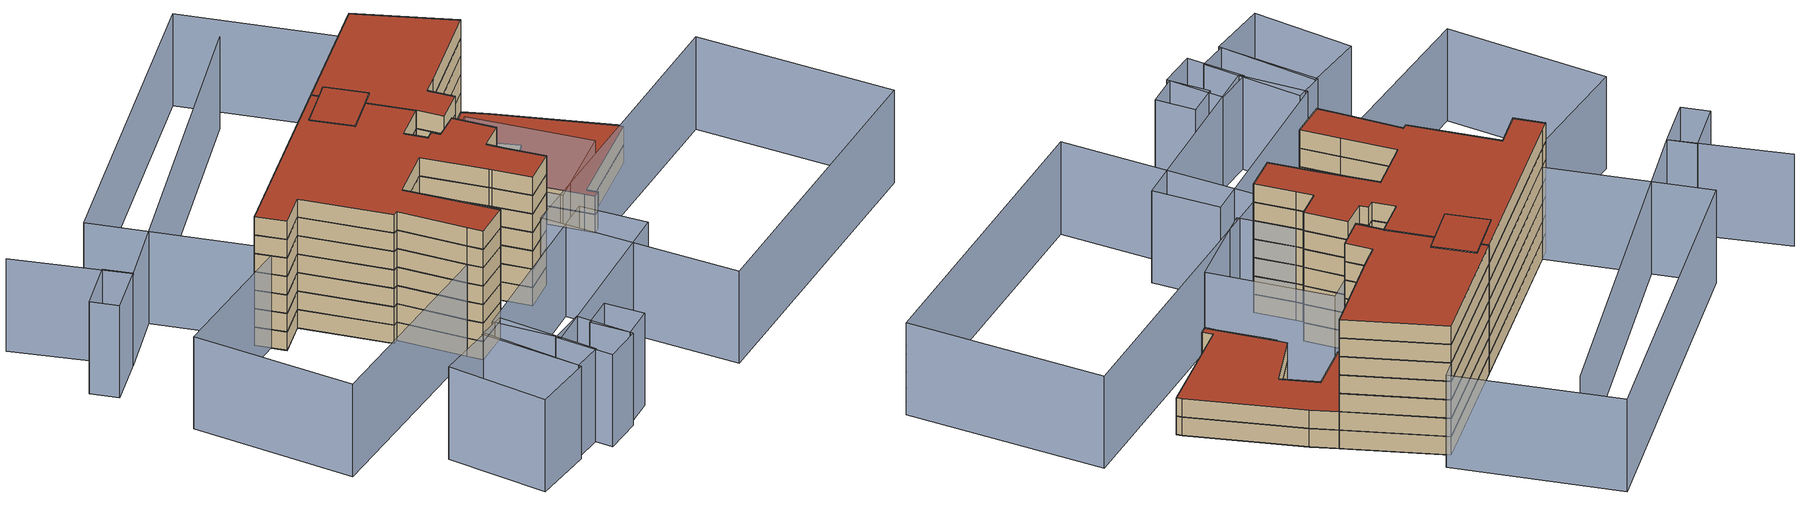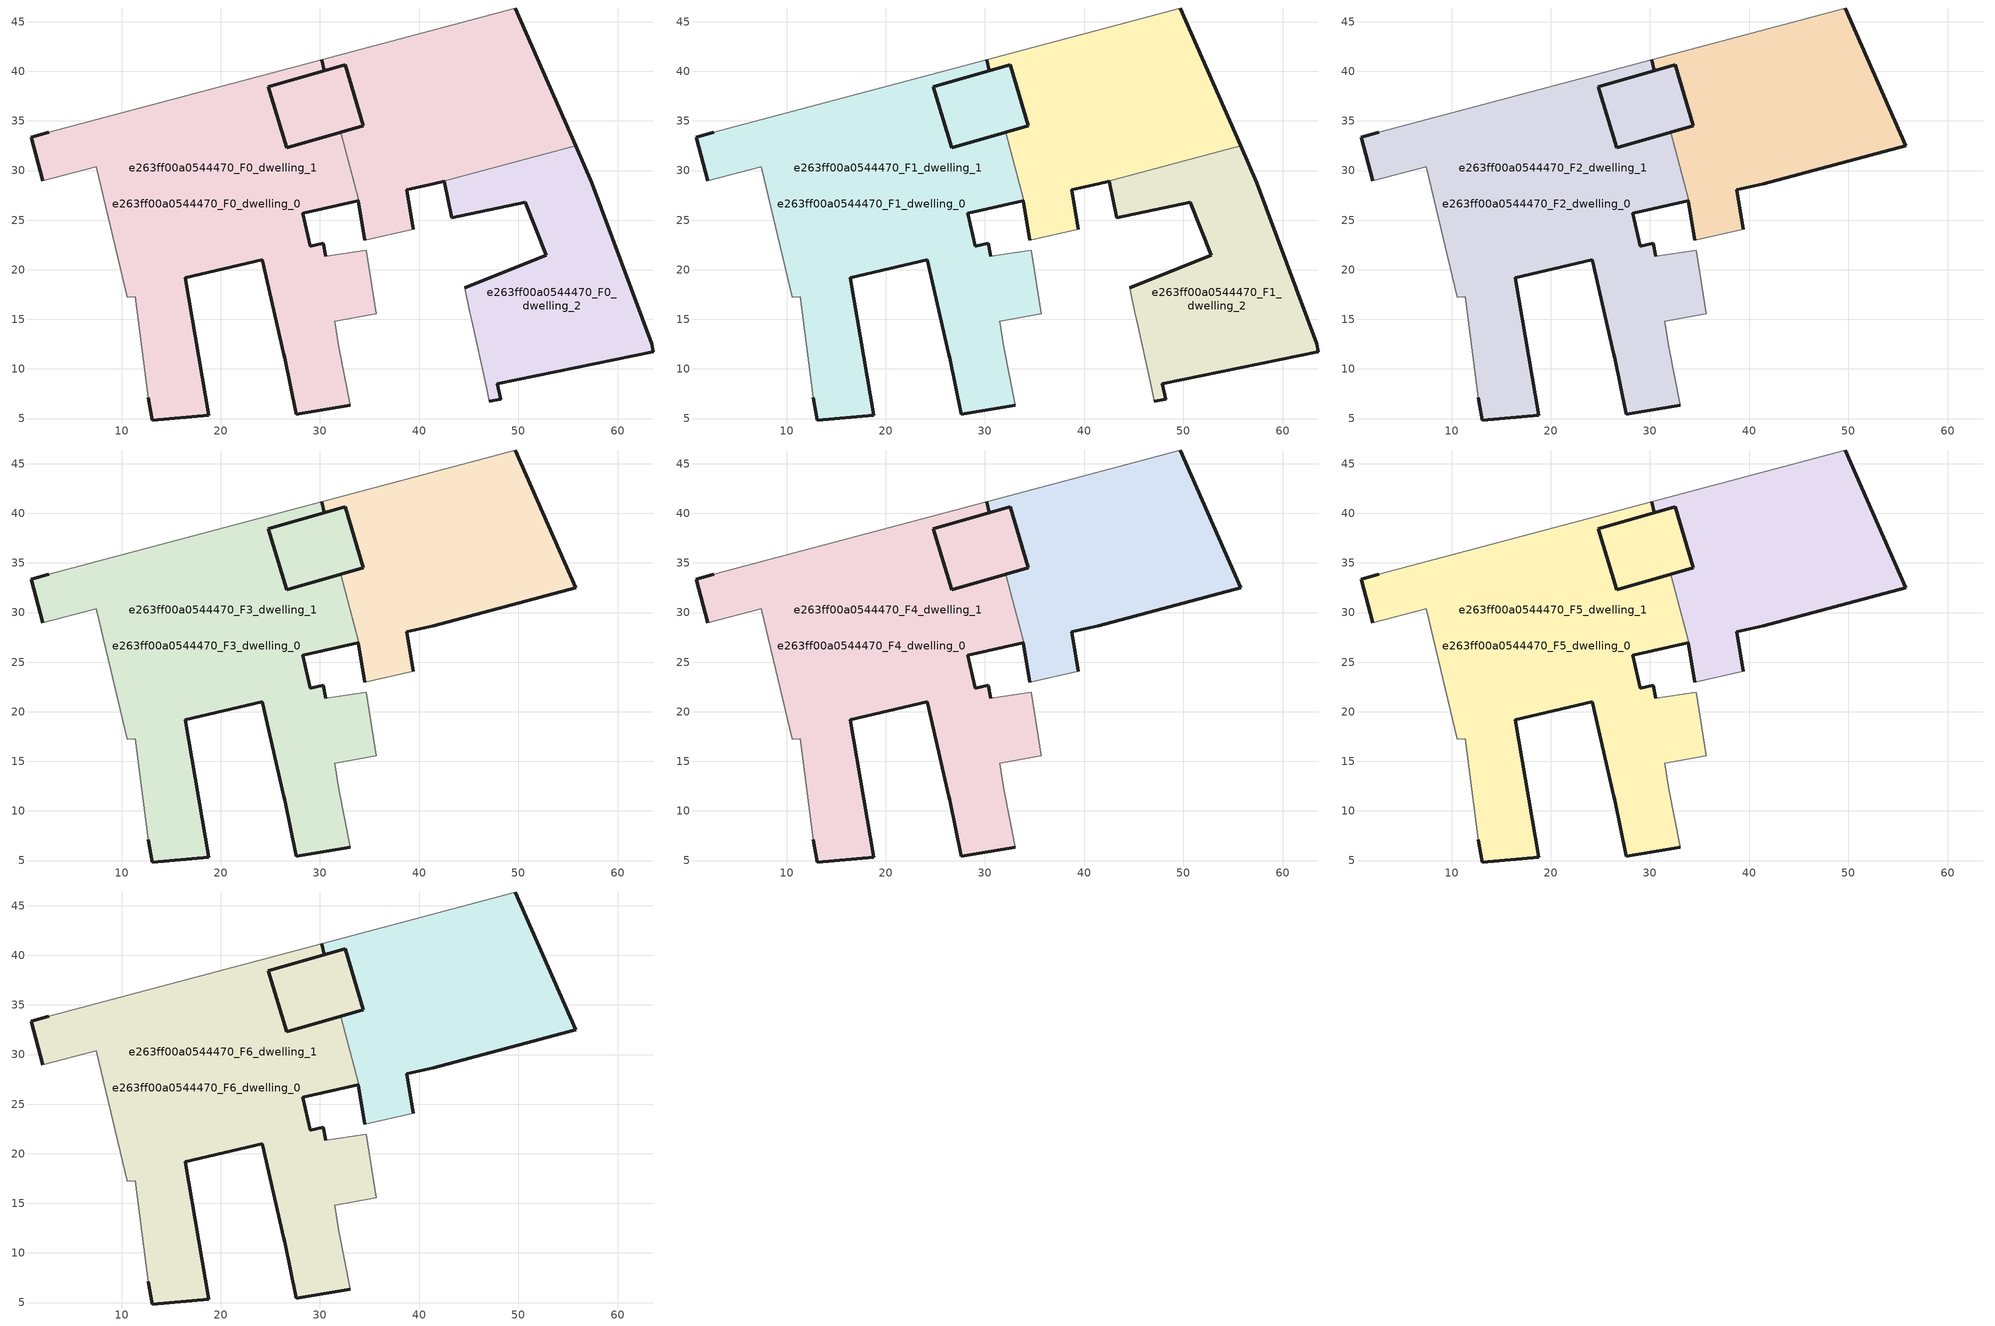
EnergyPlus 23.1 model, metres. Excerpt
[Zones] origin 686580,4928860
e263ff00a0544470_F0_dwelling_0
 floor ground (EU_floor_Construction): 33.07,6.35 31.89,12.22 31.47,14.79 35.67,15.55 34.67,21.99 30.56,21.36 30.32,22.69 29.01,22.39 28.26,25.71 33.87,26.97 33.93,26.99 32.09,33.87 26.62,32.29 24.77,38.44 30.44,40.08 30.15,41.18 2.65,33.85 0.87,33.38 2.06,28.95 7.42,30.4 10.55,17.21 11.36,17.26 12.69,7.09 13.07,4.85 18.78,5.33 17.78,11.23 16.39,19.21 24.16,21 26.35,11.48 26.43,11.11 27.61,5.41 z0; 55.76,32.49 49.68,46.39 30.15,41.18 30.44,40.08 32.54,40.69 34.35,34.52 32.1,33.87 32.09,33.87 33.93,26.99 33.87,26.97 34.51,22.99 39.42,24.07 38.75,28.09 41.48,28.68 z0; 34.35,34.52 32.54,40.69 30.44,40.08 24.77,38.44 26.62,32.29 32.09,33.87 32.1,33.87 z0
 wall outside (EU_wall_Construction): 2.06,28.95 0.87,33.38 2.65,33.85 / 33.93,26.99 33.87,26.97 28.26,25.71 29.01,22.39 30.32,22.69 30.56,21.36 / 33.07,6.35 27.61,5.41 26.43,11.11 26.35,11.48 24.16,21 16.39,19.21 17.78,11.23 18.78,5.33 13.07,4.85 12.69,7.09 / 30.15,41.18 30.44,40.08 24.77,38.44 26.62,32.29 32.09,33.87 z0:3
 wall adiabatic (EU_wall_Construction): 2.65,33.85 30.15,41.18 / 30.56,21.36 34.67,21.99 35.67,15.55 31.47,14.79 31.89,12.22 33.07,6.35 / 12.69,7.09 11.36,17.26 10.55,17.21 7.42,30.4 2.06,28.95 z0:3
 wall to e263ff00a0544470_F0_dwelling_1 (EU_wall_Construction): 32.09,33.87 33.93,26.99 z0:3
e263ff00a0544470_F0_dwelling_1
 floor ground (EU_floor_Construction): 33.07,6.35 31.89,12.22 31.47,14.79 35.67,15.55 34.67,21.99 30.56,21.36 30.32,22.69 29.01,22.39 28.26,25.71 33.87,26.97 33.93,26.99 32.09,33.87 26.62,32.29 24.77,38.44 30.44,40.08 30.15,41.18 2.65,33.85 0.87,33.38 2.06,28.95 7.42,30.4 10.55,17.21 11.36,17.26 12.69,7.09 13.07,4.85 18.78,5.33 17.78,11.23 16.39,19.21 24.16,21 26.35,11.48 26.43,11.11 27.61,5.41 z0; 55.76,32.49 49.68,46.39 30.15,41.18 30.44,40.08 32.54,40.69 34.35,34.52 32.1,33.87 32.09,33.87 33.93,26.99 33.87,26.97 34.51,22.99 39.42,24.07 38.75,28.09 41.48,28.68 z0; 34.35,34.52 32.54,40.69 30.44,40.08 24.77,38.44 26.62,32.29 32.09,33.87 32.1,33.87 z0
 wall outside (EU_wall_Construction): 32.09,33.87 32.1,33.87 34.35,34.52 32.54,40.69 30.44,40.08 / 49.68,46.39 55.76,32.49 / 41.48,28.68 38.75,28.09 39.42,24.07 / 34.51,22.99 33.87,26.97 33.93,26.99 / 30.45,40.08 30.15,41.18 z0:3
 wall adiabatic (EU_wall_Construction): 30.15,41.18 49.68,46.39 / 39.42,24.07 34.51,22.99 z0:3
 wall to e263ff00a0544470_F0_dwelling_2 (EU_wall_Construction): 55.76,32.49 41.48,28.68 z0:3
e263ff00a0544470_F0_dwelling_2
 floor ground (EU_floor_Construction): 63.61,11.71 63.45,12.54 57.38,28.79 55.76,32.49 41.48,28.68 42.51,28.91 43.28,25.23 50.68,26.79 52.8,21.45 44.57,18.19 45.12,15.72 45.3,14.9 46.74,8.26 47.05,6.74 48.23,6.95 47.87,8.5 z0
 wall outside (EU_wall_Construction): 44.57,18.19 52.8,21.45 50.68,26.79 43.28,25.23 42.51,28.91 41.48,28.68 / 55.76,32.49 57.38,28.79 63.45,12.54 63.61,11.71 47.87,8.5 48.23,6.95 47.05,6.74 z0:3
 wall adiabatic (EU_wall_Construction): 47.05,6.74 46.74,8.26 45.3,14.9 45.12,15.72 44.57,18.19 z0:3
e263ff00a0544470_F1_dwelling_0
 floor outside (EU_floor_Construction): 33.07,6.35 31.89,12.22 31.47,14.79 35.67,15.55 34.67,21.99 30.56,21.36 30.32,22.69 29.01,22.39 28.26,25.71 33.87,26.97 33.93,26.99 32.09,33.87 26.62,32.29 24.77,38.44 30.44,40.08 30.15,41.18 2.65,33.85 0.87,33.38 2.06,28.95 7.42,30.4 10.55,17.21 11.36,17.26 12.69,7.09 13.07,4.85 18.78,5.33 17.78,11.23 16.39,19.21 24.16,21 26.35,11.48 26.43,11.11 27.61,5.41 z3; 55.76,32.49 49.68,46.39 30.15,41.18 30.44,40.08 32.54,40.69 34.35,34.52 32.1,33.87 32.09,33.87 33.93,26.99 33.87,26.97 34.51,22.99 39.42,24.07 38.75,28.09 41.48,28.68 z3; 34.35,34.52 32.54,40.69 30.44,40.08 24.77,38.44 26.62,32.29 32.09,33.87 32.1,33.87 z3
 wall outside (EU_wall_Construction): 2.06,28.95 0.87,33.38 2.65,33.85 / 33.93,26.99 33.87,26.97 28.26,25.71 29.01,22.39 30.32,22.69 30.56,21.36 / 33.07,6.35 27.61,5.41 26.43,11.11 26.35,11.48 24.16,21 16.39,19.21 17.78,11.23 18.78,5.33 13.07,4.85 12.69,7.09 / 30.15,41.18 30.44,40.08 24.77,38.44 26.62,32.29 32.09,33.87 z3:6
 wall adiabatic (EU_wall_Construction): 2.65,33.85 30.15,41.18 / 30.56,21.36 34.67,21.99 35.67,15.55 31.47,14.79 31.89,12.22 33.07,6.35 / 12.69,7.09 11.36,17.26 10.55,17.21 7.42,30.4 2.06,28.95 z3:6
 wall to e263ff00a0544470_F1_dwelling_1 (EU_wall_Construction): 32.09,33.87 33.93,26.99 z3:6
e263ff00a0544470_F1_dwelling_1
 floor to e263ff00a0544470_F0_dwelling_1 (EU_floor_Construction): 33.07,6.35 31.89,12.22 31.47,14.79 35.67,15.55 34.67,21.99 30.56,21.36 30.32,22.69 29.01,22.39 28.26,25.71 33.87,26.97 33.93,26.99 32.09,33.87 26.62,32.29 24.77,38.44 30.44,40.08 30.15,41.18 2.65,33.85 0.87,33.38 2.06,28.95 7.42,30.4 10.55,17.21 11.36,17.26 12.69,7.09 13.07,4.85 18.78,5.33 17.78,11.23 16.39,19.21 24.16,21 26.35,11.48 26.43,11.11 27.61,5.41 z3; 55.76,32.49 49.68,46.39 30.15,41.18 30.44,40.08 32.54,40.69 34.35,34.52 32.1,33.87 32.09,33.87 33.93,26.99 33.87,26.97 34.51,22.99 39.42,24.07 38.75,28.09 41.48,28.68 z3; 34.35,34.52 32.54,40.69 30.44,40.08 24.77,38.44 26.62,32.29 32.09,33.87 32.1,33.87 z3
 wall outside (EU_wall_Construction): 32.09,33.87 32.1,33.87 34.35,34.52 32.54,40.69 30.44,40.08 / 49.68,46.39 55.76,32.49 / 41.48,28.68 38.75,28.09 39.42,24.07 / 34.51,22.99 33.87,26.97 33.93,26.99 / 30.45,40.08 30.15,41.18 z3:6
 wall adiabatic (EU_wall_Construction): 30.15,41.18 49.68,46.39 / 39.42,24.07 34.51,22.99 z3:6
 wall to e263ff00a0544470_F1_dwelling_2 (EU_wall_Construction): 55.76,32.49 41.48,28.68 z3:6
e263ff00a0544470_F1_dwelling_2
 floor to e263ff00a0544470_F0_dwelling_2 (EU_floor_Construction): 63.61,11.71 63.45,12.54 57.38,28.79 55.76,32.49 41.48,28.68 42.51,28.91 43.28,25.23 50.68,26.79 52.8,21.45 44.57,18.19 45.12,15.72 45.3,14.9 46.74,8.26 47.05,6.74 48.23,6.95 47.87,8.5 z3
 wall outside (EU_wall_Construction): 44.57,18.19 52.8,21.45 50.68,26.79 43.28,25.23 42.51,28.91 41.48,28.68 / 55.76,32.49 57.38,28.79 63.45,12.54 63.61,11.71 47.87,8.5 48.23,6.95 47.05,6.74 z3:6
 wall adiabatic (EU_wall_Construction): 47.05,6.74 46.74,8.26 45.3,14.9 45.12,15.72 44.57,18.19 z3:6
 roof outside (EU_roof_Construction): 57.38,28.79 63.45,12.54 63.61,11.71 47.87,8.5 48.23,6.95 47.05,6.74 46.74,8.26 45.3,14.9 45.12,15.72 44.57,18.19 52.8,21.45 50.68,26.79 43.28,25.23 42.51,28.91 41.48,28.68 55.76,32.49 z6
e263ff00a0544470_F2_dwelling_0
 floor outside (EU_floor_Construction): 33.07,6.35 31.89,12.22 31.47,14.79 35.67,15.55 34.67,21.99 30.56,21.36 30.32,22.69 29.01,22.39 28.26,25.71 33.87,26.97 33.93,26.99 32.09,33.87 26.62,32.29 24.77,38.44 30.44,40.08 30.15,41.18 2.65,33.85 0.87,33.38 2.06,28.95 7.42,30.4 10.55,17.21 11.36,17.26 12.69,7.09 13.07,4.85 18.78,5.33 17.78,11.23 16.39,19.21 24.16,21 26.35,11.48 26.43,11.11 27.61,5.41 z6; 55.76,32.49 49.68,46.39 30.15,41.18 30.44,40.08 32.54,40.69 34.35,34.52 32.1,33.87 32.09,33.87 33.93,26.99 33.87,26.97 34.51,22.99 39.42,24.07 38.75,28.09 41.48,28.68 z6; 34.35,34.52 32.54,40.69 30.44,40.08 24.77,38.44 26.62,32.29 32.09,33.87 32.1,33.87 z6
 wall outside (EU_wall_Construction): 2.06,28.95 0.87,33.38 2.65,33.85 / 33.93,26.99 33.87,26.97 28.26,25.71 29.01,22.39 30.32,22.69 30.56,21.36 / 33.07,6.35 27.61,5.41 26.43,11.11 26.35,11.48 24.16,21 16.39,19.21 17.78,11.23 18.78,5.33 13.07,4.85 12.69,7.09 / 30.15,41.18 30.44,40.08 24.77,38.44 26.62,32.29 32.09,33.87 z6:9
 wall adiabatic (EU_wall_Construction): 2.65,33.85 30.15,41.18 / 30.56,21.36 34.67,21.99 35.67,15.55 31.47,14.79 31.89,12.22 33.07,6.35 / 12.69,7.09 11.36,17.26 10.55,17.21 7.42,30.4 2.06,28.95 z6:9
 wall to e263ff00a0544470_F2_dwelling_1 (EU_wall_Construction): 32.09,33.87 33.93,26.99 z6:9
e263ff00a0544470_F2_dwelling_1
 floor to e263ff00a0544470_F1_dwelling_1 (EU_floor_Construction): 33.07,6.35 31.89,12.22 31.47,14.79 35.67,15.55 34.67,21.99 30.56,21.36 30.32,22.69 29.01,22.39 28.26,25.71 33.87,26.97 33.93,26.99 32.09,33.87 26.62,32.29 24.77,38.44 30.44,40.08 30.15,41.18 2.65,33.85 0.87,33.38 2.06,28.95 7.42,30.4 10.55,17.21 11.36,17.26 12.69,7.09 13.07,4.85 18.78,5.33 17.78,11.23 16.39,19.21 24.16,21 26.35,11.48 26.43,11.11 27.61,5.41 z6; 55.76,32.49 49.68,46.39 30.15,41.18 30.44,40.08 32.54,40.69 34.35,34.52 32.1,33.87 32.09,33.87 33.93,26.99 33.87,26.97 34.51,22.99 39.42,24.07 38.75,28.09 41.48,28.68 z6; 34.35,34.52 32.54,40.69 30.44,40.08 24.77,38.44 26.62,32.29 32.09,33.87 32.1,33.87 z6
 wall outside (EU_wall_Construction): 32.09,33.87 32.1,33.87 34.35,34.52 32.54,40.69 30.44,40.08 / 49.68,46.39 55.76,32.49 41.48,28.68 38.75,28.09 39.42,24.07 / 34.51,22.99 33.87,26.97 33.93,26.99 / 30.45,40.08 30.15,41.18 z6:9
 wall adiabatic (EU_wall_Construction): 30.15,41.18 49.68,46.39 / 39.42,24.07 34.51,22.99 z6:9
e263ff00a0544470_F3_dwelling_0
 floor outside (EU_floor_Construction): 33.07,6.35 31.89,12.22 31.47,14.79 35.67,15.55 34.67,21.99 30.56,21.36 30.32,22.69 29.01,22.39 28.26,25.71 33.87,26.97 33.93,26.99 32.09,33.87 26.62,32.29 24.77,38.44 30.44,40.08 30.15,41.18 2.65,33.85 0.87,33.38 2.06,28.95 7.42,30.4 10.55,17.21 11.36,17.26 12.69,7.09 13.07,4.85 18.78,5.33 17.78,11.23 16.39,19.21 24.16,21 26.35,11.48 26.43,11.11 27.61,5.41 z9; 55.76,32.49 49.68,46.39 30.15,41.18 30.44,40.08 32.54,40.69 34.35,34.52 32.1,33.87 32.09,33.87 33.93,26.99 33.87,26.97 34.51,22.99 39.42,24.07 38.75,28.09 41.48,28.68 z9; 34.35,34.52 32.54,40.69 30.44,40.08 24.77,38.44 26.62,32.29 32.09,33.87 32.1,33.87 z9
 wall outside (EU_wall_Construction): 2.06,28.95 0.87,33.38 2.65,33.85 / 33.93,26.99 33.87,26.97 28.26,25.71 29.01,22.39 30.32,22.69 30.56,21.36 / 33.07,6.35 27.61,5.41 26.43,11.11 26.35,11.48 24.16,21 16.39,19.21 17.78,11.23 18.78,5.33 13.07,4.85 12.69,7.09 / 30.15,41.18 30.44,40.08 24.77,38.44 26.62,32.29 32.09,33.87 z9:12
 wall adiabatic (EU_wall_Construction): 2.65,33.85 30.15,41.18 / 30.56,21.36 34.67,21.99 35.67,15.55 31.47,14.79 31.89,12.22 33.07,6.35 / 12.69,7.09 11.36,17.26 10.55,17.21 7.42,30.4 2.06,28.95 z9:12
 wall to e263ff00a0544470_F3_dwelling_1 (EU_wall_Construction): 32.09,33.87 33.93,26.99 z9:12
e263ff00a0544470_F3_dwelling_1
 floor to e263ff00a0544470_F2_dwelling_1 (EU_floor_Construction): 33.07,6.35 31.89,12.22 31.47,14.79 35.67,15.55 34.67,21.99 30.56,21.36 30.32,22.69 29.01,22.39 28.26,25.71 33.87,26.97 33.93,26.99 32.09,33.87 26.62,32.29 24.77,38.44 30.44,40.08 30.15,41.18 2.65,33.85 0.87,33.38 2.06,28.95 7.42,30.4 10.55,17.21 11.36,17.26 12.69,7.09 13.07,4.85 18.78,5.33 17.78,11.23 16.39,19.21 24.16,21 26.35,11.48 26.43,11.11 27.61,5.41 z9; 55.76,32.49 49.68,46.39 30.15,41.18 30.44,40.08 32.54,40.69 34.35,34.52 32.1,33.87 32.09,33.87 33.93,26.99 33.87,26.97 34.51,22.99 39.42,24.07 38.75,28.09 41.48,28.68 z9; 34.35,34.52 32.54,40.69 30.44,40.08 24.77,38.44 26.62,32.29 32.09,33.87 32.1,33.87 z9
 wall outside (EU_wall_Construction): 32.09,33.87 32.1,33.87 34.35,34.52 32.54,40.69 30.44,40.08 / 49.68,46.39 55.76,32.49 41.48,28.68 38.75,28.09 39.42,24.07 / 34.51,22.99 33.87,26.97 33.93,26.99 / 30.45,40.08 30.15,41.18 z9:12
 wall adiabatic (EU_wall_Construction): 30.15,41.18 49.68,46.39 / 39.42,24.07 34.51,22.99 z9:12
e263ff00a0544470_F4_dwelling_0
 floor outside (EU_floor_Construction): 33.07,6.35 31.89,12.22 31.47,14.79 35.67,15.55 34.67,21.99 30.56,21.36 30.32,22.69 29.01,22.39 28.26,25.71 33.87,26.97 33.93,26.99 32.09,33.87 26.62,32.29 24.77,38.44 30.44,40.08 30.15,41.18 2.65,33.85 0.87,33.38 2.06,28.95 7.42,30.4 10.55,17.21 11.36,17.26 12.69,7.09 13.07,4.85 18.78,5.33 17.78,11.23 16.39,19.21 24.16,21 26.35,11.48 26.43,11.11 27.61,5.41 z12; 55.76,32.49 49.68,46.39 30.15,41.18 30.44,40.08 32.54,40.69 34.35,34.52 32.1,33.87 32.09,33.87 33.93,26.99 33.87,26.97 34.51,22.99 39.42,24.07 38.75,28.09 41.48,28.68 z12; 34.35,34.52 32.54,40.69 30.44,40.08 24.77,38.44 26.62,32.29 32.09,33.87 32.1,33.87 z12
 wall outside (EU_wall_Construction): 2.06,28.95 0.87,33.38 2.65,33.85 / 33.93,26.99 33.87,26.97 28.26,25.71 29.01,22.39 30.32,22.69 30.56,21.36 / 33.07,6.35 27.61,5.41 26.43,11.11 26.35,11.48 24.16,21 16.39,19.21 17.78,11.23 18.78,5.33 13.07,4.85 12.69,7.09 / 30.15,41.18 30.44,40.08 24.77,38.44 26.62,32.29 32.09,33.87 z12:15
 wall adiabatic (EU_wall_Construction): 2.65,33.85 30.15,41.18 / 30.56,21.36 34.67,21.99 35.67,15.55 31.47,14.79 31.89,12.22 33.07,6.35 / 12.69,7.09 11.36,17.26 10.55,17.21 7.42,30.4 2.06,28.95 z12:15
 wall to e263ff00a0544470_F4_dwelling_1 (EU_wall_Construction): 32.09,33.87 33.93,26.99 z12:15
e263ff00a0544470_F4_dwelling_1
 floor to e263ff00a0544470_F3_dwelling_1 (EU_floor_Construction): 33.07,6.35 31.89,12.22 31.47,14.79 35.67,15.55 34.67,21.99 30.56,21.36 30.32,22.69 29.01,22.39 28.26,25.71 33.87,26.97 33.93,26.99 32.09,33.87 26.62,32.29 24.77,38.44 30.44,40.08 30.15,41.18 2.65,33.85 0.87,33.38 2.06,28.95 7.42,30.4 10.55,17.21 11.36,17.26 12.69,7.09 13.07,4.85 18.78,5.33 17.78,11.23 16.39,19.21 24.16,21 26.35,11.48 26.43,11.11 27.61,5.41 z12; 55.76,32.49 49.68,46.39 30.15,41.18 30.44,40.08 32.54,40.69 34.35,34.52 32.1,33.87 32.09,33.87 33.93,26.99 33.87,26.97 34.51,22.99 39.42,24.07 38.75,28.09 41.48,28.68 z12; 34.35,34.52 32.54,40.69 30.44,40.08 24.77,38.44 26.62,32.29 32.09,33.87 32.1,33.87 z12
 wall outside (EU_wall_Construction): 32.09,33.87 32.1,33.87 34.35,34.52 32.54,40.69 30.44,40.08 / 49.68,46.39 55.76,32.49 41.48,28.68 38.75,28.09 39.42,24.07 / 34.51,22.99 33.87,26.97 33.93,26.99 / 30.45,40.08 30.15,41.18 z12:15
 wall adiabatic (EU_wall_Construction): 30.15,41.18 49.68,46.39 / 39.42,24.07 34.51,22.99 z12:15
e263ff00a0544470_F5_dwelling_0
 floor outside (EU_floor_Construction): 33.07,6.35 31.89,12.22 31.47,14.79 35.67,15.55 34.67,21.99 30.56,21.36 30.32,22.69 29.01,22.39 28.26,25.71 33.87,26.97 33.93,26.99 32.09,33.87 26.62,32.29 24.77,38.44 30.44,40.08 30.15,41.18 2.65,33.85 0.87,33.38 2.06,28.95 7.42,30.4 10.55,17.21 11.36,17.26 12.69,7.09 13.07,4.85 18.78,5.33 17.78,11.23 16.39,19.21 24.16,21 26.35,11.48 26.43,11.11 27.61,5.41 z15; 55.76,32.49 49.68,46.39 30.15,41.18 30.44,40.08 32.54,40.69 34.35,34.52 32.1,33.87 32.09,33.87 33.93,26.99 33.87,26.97 34.51,22.99 39.42,24.07 38.75,28.09 41.48,28.68 z15; 34.35,34.52 32.54,40.69 30.44,40.08 24.77,38.44 26.62,32.29 32.09,33.87 32.1,33.87 z15
 wall outside (EU_wall_Construction): 2.06,28.95 0.87,33.38 2.65,33.85 / 33.93,26.99 33.87,26.97 28.26,25.71 29.01,22.39 30.32,22.69 30.56,21.36 / 33.07,6.35 27.61,5.41 26.43,11.11 26.35,11.48 24.16,21 16.39,19.21 17.78,11.23 18.78,5.33 13.07,4.85 12.69,7.09 / 30.15,41.18 30.44,40.08 24.77,38.44 26.62,32.29 32.09,33.87 z15:18
 wall adiabatic (EU_wall_Construction): 2.65,33.85 30.15,41.18 / 30.56,21.36 34.67,21.99 35.67,15.55 31.47,14.79 31.89,12.22 33.07,6.35 / 12.69,7.09 11.36,17.26 10.55,17.21 7.42,30.4 2.06,28.95 z15:18
 wall to e263ff00a0544470_F5_dwelling_1 (EU_wall_Construction): 32.09,33.87 33.93,26.99 z15:18
e263ff00a0544470_F5_dwelling_1
 floor to e263ff00a0544470_F4_dwelling_1 (EU_floor_Construction): 33.07,6.35 31.89,12.22 31.47,14.79 35.67,15.55 34.67,21.99 30.56,21.36 30.32,22.69 29.01,22.39 28.26,25.71 33.87,26.97 33.93,26.99 32.09,33.87 26.62,32.29 24.77,38.44 30.44,40.08 30.15,41.18 2.65,33.85 0.87,33.38 2.06,28.95 7.42,30.4 10.55,17.21 11.36,17.26 12.69,7.09 13.07,4.85 18.78,5.33 17.78,11.23 16.39,19.21 24.16,21 26.35,11.48 26.43,11.11 27.61,5.41 z15; 55.76,32.49 49.68,46.39 30.15,41.18 30.44,40.08 32.54,40.69 34.35,34.52 32.1,33.87 32.09,33.87 33.93,26.99 33.87,26.97 34.51,22.99 39.42,24.07 38.75,28.09 41.48,28.68 z15; 34.35,34.52 32.54,40.69 30.44,40.08 24.77,38.44 26.62,32.29 32.09,33.87 32.1,33.87 z15
 wall outside (EU_wall_Construction): 32.09,33.87 32.1,33.87 34.35,34.52 32.54,40.69 30.44,40.08 / 49.68,46.39 55.76,32.49 41.48,28.68 38.75,28.09 39.42,24.07 / 34.51,22.99 33.87,26.97 33.93,26.99 / 30.45,40.08 30.15,41.18 z15:18
 wall adiabatic (EU_wall_Construction): 30.15,41.18 49.68,46.39 / 39.42,24.07 34.51,22.99 z15:18
e263ff00a0544470_F6_dwelling_0
 floor outside (EU_floor_Construction): 33.07,6.35 31.89,12.22 31.47,14.79 35.67,15.55 34.67,21.99 30.56,21.36 30.32,22.69 29.01,22.39 28.26,25.71 33.87,26.97 33.93,26.99 32.09,33.87 26.62,32.29 24.77,38.44 30.44,40.08 30.15,41.18 2.65,33.85 0.87,33.38 2.06,28.95 7.42,30.4 10.55,17.21 11.36,17.26 12.69,7.09 13.07,4.85 18.78,5.33 17.78,11.23 16.39,19.21 24.16,21 26.35,11.48 26.43,11.11 27.61,5.41 z18; 55.76,32.49 49.68,46.39 30.15,41.18 30.44,40.08 32.54,40.69 34.35,34.52 32.1,33.87 32.09,33.87 33.93,26.99 33.87,26.97 34.51,22.99 39.42,24.07 38.75,28.09 41.48,28.68 z18; 34.35,34.52 32.54,40.69 30.44,40.08 24.77,38.44 26.62,32.29 32.09,33.87 32.1,33.87 z18
 wall outside (EU_wall_Construction): 2.06,28.95 0.87,33.38 2.65,33.85 / 33.93,26.99 33.87,26.97 28.26,25.71 29.01,22.39 30.32,22.69 30.56,21.36 / 33.07,6.35 27.61,5.41 26.43,11.11 26.35,11.48 24.16,21 16.39,19.21 17.78,11.23 18.78,5.33 13.07,4.85 12.69,7.09 / 30.15,41.18 30.44,40.08 24.77,38.44 26.62,32.29 32.09,33.87 z18:21
 wall adiabatic (EU_wall_Construction): 2.65,33.85 30.15,41.18 / 30.56,21.36 34.67,21.99 35.67,15.55 31.47,14.79 31.89,12.22 33.07,6.35 / 12.69,7.09 11.36,17.26 10.55,17.21 7.42,30.4 2.06,28.95 z18:21
 wall to e263ff00a0544470_F6_dwelling_1 (EU_wall_Construction): 32.09,33.87 33.93,26.99 z18:21
 roof outside (EU_roof_Construction): 30.44,40.08 24.77,38.44 26.62,32.29 32.09,33.87 33.93,26.99 33.87,26.97 28.26,25.71 29.01,22.39 30.32,22.69 30.56,21.36 34.67,21.99 35.67,15.55 31.47,14.79 31.89,12.22 33.07,6.35 27.61,5.41 26.43,11.11 26.35,11.48 24.16,21 16.39,19.21 17.78,11.23 18.78,5.33 13.07,4.85 12.69,7.09 11.36,17.26 10.55,17.21 7.42,30.4 2.06,28.95 0.87,33.38 2.65,33.85 30.15,41.18 z21; 49.68,46.39 55.76,32.49 41.48,28.68 38.75,28.09 39.42,24.07 34.51,22.99 33.87,26.97 33.93,26.99 32.09,33.87 32.1,33.87 34.35,34.52 32.54,40.69 30.44,40.08 30.15,41.18 z21; 32.54,40.69 34.35,34.52 32.1,33.87 32.09,33.87 26.62,32.29 24.77,38.44 30.44,40.08 z21
e263ff00a0544470_F6_dwelling_1
 floor to e263ff00a0544470_F5_dwelling_1 (EU_floor_Construction): 33.07,6.35 31.89,12.22 31.47,14.79 35.67,15.55 34.67,21.99 30.56,21.36 30.32,22.69 29.01,22.39 28.26,25.71 33.87,26.97 33.93,26.99 32.09,33.87 26.62,32.29 24.77,38.44 30.44,40.08 30.15,41.18 2.65,33.85 0.87,33.38 2.06,28.95 7.42,30.4 10.55,17.21 11.36,17.26 12.69,7.09 13.07,4.85 18.78,5.33 17.78,11.23 16.39,19.21 24.16,21 26.35,11.48 26.43,11.11 27.61,5.41 z18; 55.76,32.49 49.68,46.39 30.15,41.18 30.44,40.08 32.54,40.69 34.35,34.52 32.1,33.87 32.09,33.87 33.93,26.99 33.87,26.97 34.51,22.99 39.42,24.07 38.75,28.09 41.48,28.68 z18; 34.35,34.52 32.54,40.69 30.44,40.08 24.77,38.44 26.62,32.29 32.09,33.87 32.1,33.87 z18
 wall outside (EU_wall_Construction): 32.09,33.87 32.1,33.87 34.35,34.52 32.54,40.69 30.44,40.08 / 49.68,46.39 55.76,32.49 41.48,28.68 38.75,28.09 39.42,24.07 / 34.51,22.99 33.87,26.97 33.93,26.99 / 30.45,40.08 30.15,41.18 z18:21
 wall adiabatic (EU_wall_Construction): 30.15,41.18 49.68,46.39 / 39.42,24.07 34.51,22.99 z18:21
 roof outside (EU_roof_Construction): 30.44,40.08 24.77,38.44 26.62,32.29 32.09,33.87 33.93,26.99 33.87,26.97 28.26,25.71 29.01,22.39 30.32,22.69 30.56,21.36 34.67,21.99 35.67,15.55 31.47,14.79 31.89,12.22 33.07,6.35 27.61,5.41 26.43,11.11 26.35,11.48 24.16,21 16.39,19.21 17.78,11.23 18.78,5.33 13.07,4.85 12.69,7.09 11.36,17.26 10.55,17.21 7.42,30.4 2.06,28.95 0.87,33.38 2.65,33.85 30.15,41.18 z21; 49.68,46.39 55.76,32.49 41.48,28.68 38.75,28.09 39.42,24.07 34.51,22.99 33.87,26.97 33.93,26.99 32.09,33.87 32.1,33.87 34.35,34.52 32.54,40.69 30.44,40.08 30.15,41.18 z21; 32.54,40.69 34.35,34.52 32.1,33.87 32.09,33.87 26.62,32.29 24.77,38.44 30.44,40.08 z21
shading: 43.89,63.07 -11.34,45.17 / -11.34,45.17 -16.73,61.8 / 13.73,-13.54 14.37,-19.45 / 14.37,-19.45 9.41,-19.99 / 9.41,-19.99 8.77,-14.08 / 8.77,-14.08 13.73,-13.54 / 9.25,-11.8 9.42,-20.5 / 9.42,-20.5 3.57,-20.61 / 3.57,-20.61 3.4,-11.91 / 3.4,-11.91 9.25,-11.8 / -0.94,-17.91 -0.86,-2.92 / -0.86,-2.92 3.8,-2.95 / 3.8,-2.95 3.72,-17.93 / 3.72,-17.93 -0.94,-17.91 / -9.88,-2.83 -0.51,-3.1 / -0.51,-3.1 -0.95,-18.29 / -0.95,-18.29 -10.33,-18.02 / -10.33,-18.02 -9.88,-2.83 / 77.45,-22.25 29.41,-25.53 / 29.41,-25.53 27.4,4.02 / 27.4,4.02 75.44,7.29 / 75.44,7.29 77.45,-22.25 / 32.39,0.89 33.55,-9.11 / 33.55,-9.11 3.63,-12.58 / 3.63,-12.58 2.47,-2.58 / 2.47,-2.58 32.39,0.89 / 33.53,4.04 29.91,22.17 / 29.91,22.17 43.43,24.87 / 43.43,24.87 47.05,6.74 / 47.05,6.74 33.53,4.04 / 12.69,7.09 -19.9,6.34 / -19.9,6.34 -20.45,30.6 / -20.45,30.6 12.14,31.35 / 12.14,31.35 12.69,7.09 / -11.27,45.19 -18.94,42.91 / -18.94,42.91 -20.15,47 / -20.15,47 -12.49,49.28 / -12.49,49.28 -11.27,45.19 / 2.93,32.91 -4.02,57 / -4.02,57 45.55,71.3 / 45.55,71.3 52.5,47.2 / 52.5,47.2 2.93,32.91 z0:15
[Building]
EU S2 Campaign: North Axis=0; Terrain=City; Solar Distribution=FullExterior
[Site:Location]
Bologna: Latitude=44.5; Longitude=11.25; Time Zone=1; Elevation=37
[SizingPeriod:WeatherFileDays]
AnnualSizingPeriod: Begin Month=1; Begin Day of Month=1; End Month=12; End Day of Month=31; Day of Week for Start Day=Monday; Use Weather File Daylight Saving Period=No; Use Weather File Rain and Snow Indicators=No
[MATERIAL]
EU_InternalMass_Material: Roughness=MediumRough; Thickness=0.1; Conductivity=1; Density=1800; Specific Heat=900; Thermal Absorptance=0.9; Solar Absorptance=0.7; Visible Absorptance=0.7
[MATERIAL:NOMASS] Roughness=MediumRough; Thermal Absorptance=0.9; Solar Absorptance=0.7; Visible Absorptance=0.7
Name | Thermal Resistance
EU_wall_NoMass | 0.905828
EU_roof_NoMass | 0.37593
EU_floor_NoMass | 0.67114
[CONSTRUCTION]
EU_wall_Construction: EU_wall_NoMass
EU_roof_Construction: EU_roof_NoMass
EU_floor_Construction: EU_floor_NoMass
EU_InternalMass_Construction: EU_InternalMass_Material
[ZONE] Type=1; Multiplier=1; Ceiling Height=autocalculate; Floor Area=autocalculate; Part of Total Floor Area=Yes
Name | Volume
e263ff00a0544470_F0_dwelling_0; e263ff00a0544470_F1_dwelling_0; e263ff00a0544470_F2_dwelling_0; e263ff00a0544470_F3_dwelling_0; e263ff00a0544470_F4_dwelling_0; e263ff00a0544470_F5_dwelling_0; e263ff00a0544470_F6_dwelling_0; e263ff00a0544470_F0_dwelling_1; e263ff00a0544470_F1_dwelling_1; e263ff00a0544470_F2_dwelling_1; e263ff00a0544470_F3_dwelling_1; e263ff00a0544470_F4_dwelling_1; e263ff00a0544470_F5_dwelling_1; e263ff00a0544470_F6_dwelling_1 | 2960.05
e263ff00a0544470_F0_dwelling_2 | 862.173
e263ff00a0544470_F1_dwelling_2 | 862.17
[INTERNALMASS] Construction=EU_InternalMass_Construction
Name | Zone or ZoneList | Surface Area
e263ff00a0544470_F0_dwelling_0_EU_InternalMass | e263ff00a0544470_F0_dwelling_0 | 609.999
e263ff00a0544470_F0_dwelling_1_EU_InternalMass | e263ff00a0544470_F0_dwelling_1 | 324.847
e263ff00a0544470_F0_dwelling_2_EU_InternalMass | e263ff00a0544470_F0_dwelling_2 | 287.391
e263ff00a0544470_F1_dwelling_0_EU_InternalMass | e263ff00a0544470_F1_dwelling_0 | 609.999
e263ff00a0544470_F1_dwelling_1_EU_InternalMass | e263ff00a0544470_F1_dwelling_1 | 324.847
e263ff00a0544470_F1_dwelling_2_EU_InternalMass | e263ff00a0544470_F1_dwelling_2 | 287.391
e263ff00a0544470_F2_dwelling_0_EU_InternalMass | e263ff00a0544470_F2_dwelling_0 | 611.118
e263ff00a0544470_F2_dwelling_1_EU_InternalMass | e263ff00a0544470_F2_dwelling_1 | 611.134
e263ff00a0544470_F3_dwelling_0_EU_InternalMass | e263ff00a0544470_F3_dwelling_0 | 611.118
e263ff00a0544470_F3_dwelling_1_EU_InternalMass | e263ff00a0544470_F3_dwelling_1 | 611.134
e263ff00a0544470_F4_dwelling_0_EU_InternalMass | e263ff00a0544470_F4_dwelling_0 | 611.118
e263ff00a0544470_F4_dwelling_1_EU_InternalMass | e263ff00a0544470_F4_dwelling_1 | 611.134
e263ff00a0544470_F5_dwelling_0_EU_InternalMass | e263ff00a0544470_F5_dwelling_0 | 611.118
e263ff00a0544470_F5_dwelling_1_EU_InternalMass | e263ff00a0544470_F5_dwelling_1 | 611.134
e263ff00a0544470_F6_dwelling_0_EU_InternalMass | e263ff00a0544470_F6_dwelling_0 | 611.118
e263ff00a0544470_F6_dwelling_1_EU_InternalMass | e263ff00a0544470_F6_dwelling_1 | 611.134
[OTHEREQUIPMENT] Fuel Type=Electricity; Design Level Calculation Method=Watts/Area; Power per Zone Floor Area=1; Fraction Latent=0; Fraction Radiant=0; Fraction Lost=0; Carbon Dioxide Generation Rate=0; EndUse Subcategory=EU_Step8_InternalGains
Name | Zone or ZoneList or Space or SpaceList | Schedule
EU_Step8_InternalGain_e263ff00a0544470_F0_dwelling_0_f000 | e263ff00a0544470_F0_dwelling_0 | EU_Step8_GainSchedule_e263ff00a0544470_F0_dwelling_0_f000
EU_Step8_InternalGain_e263ff00a0544470_F0_dwelling_1_f000 | e263ff00a0544470_F0_dwelling_1 | EU_Step8_GainSchedule_e263ff00a0544470_F0_dwelling_1_f000
EU_Step8_InternalGain_e263ff00a0544470_F0_dwelling_2_f000 | e263ff00a0544470_F0_dwelling_2 | EU_Step8_GainSchedule_e263ff00a0544470_F0_dwelling_2_f000
EU_Step8_InternalGain_e263ff00a0544470_F1_dwelling_0_f000 | e263ff00a0544470_F1_dwelling_0 | EU_Step8_GainSchedule_e263ff00a0544470_F1_dwelling_0_f000
EU_Step8_InternalGain_e263ff00a0544470_F1_dwelling_1_f000 | e263ff00a0544470_F1_dwelling_1 | EU_Step8_GainSchedule_e263ff00a0544470_F1_dwelling_1_f000
EU_Step8_InternalGain_e263ff00a0544470_F1_dwelling_2_f000 | e263ff00a0544470_F1_dwelling_2 | EU_Step8_GainSchedule_e263ff00a0544470_F1_dwelling_2_f000
EU_Step8_InternalGain_e263ff00a0544470_F2_dwelling_0_f000 | e263ff00a0544470_F2_dwelling_0 | EU_Step8_GainSchedule_e263ff00a0544470_F2_dwelling_0_f000
EU_Step8_InternalGain_e263ff00a0544470_F2_dwelling_1_f000 | e263ff00a0544470_F2_dwelling_1 | EU_Step8_GainSchedule_e263ff00a0544470_F2_dwelling_1_f000
EU_Step8_InternalGain_e263ff00a0544470_F3_dwelling_0_f000 | e263ff00a0544470_F3_dwelling_0 | EU_Step8_GainSchedule_e263ff00a0544470_F3_dwelling_0_f000
EU_Step8_InternalGain_e263ff00a0544470_F3_dwelling_1_f000 | e263ff00a0544470_F3_dwelling_1 | EU_Step8_GainSchedule_e263ff00a0544470_F3_dwelling_1_f000
EU_Step8_InternalGain_e263ff00a0544470_F4_dwelling_0_f000 | e263ff00a0544470_F4_dwelling_0 | EU_Step8_GainSchedule_e263ff00a0544470_F4_dwelling_0_f000
EU_Step8_InternalGain_e263ff00a0544470_F4_dwelling_1_f000 | e263ff00a0544470_F4_dwelling_1 | EU_Step8_GainSchedule_e263ff00a0544470_F4_dwelling_1_f000
EU_Step8_InternalGain_e263ff00a0544470_F5_dwelling_0_f000 | e263ff00a0544470_F5_dwelling_0 | EU_Step8_GainSchedule_e263ff00a0544470_F5_dwelling_0_f000
EU_Step8_InternalGain_e263ff00a0544470_F5_dwelling_1_f000 | e263ff00a0544470_F5_dwelling_1 | EU_Step8_GainSchedule_e263ff00a0544470_F5_dwelling_1_f000
EU_Step8_InternalGain_e263ff00a0544470_F6_dwelling_0_f000 | e263ff00a0544470_F6_dwelling_0 | EU_Step8_GainSchedule_e263ff00a0544470_F6_dwelling_0_f000
EU_Step8_InternalGain_e263ff00a0544470_F6_dwelling_1_f000 | e263ff00a0544470_F6_dwelling_1 | EU_Step8_GainSchedule_e263ff00a0544470_F6_dwelling_1_f000
[ZONEVENTILATION:DESIGNFLOWRATE] Schedule=EU_AlwaysOn; Design Flow Rate Calculation Method=AirChanges/Hour; Air Changes per Hour=0.73129; Ventilation Type=Natural; Fan Pressure Rise=0; Fan Total Efficiency=1; Constant Term Coefficient=1; Temperature Term Coefficient=0; Velocity Term Coefficient=0; Velocity Squared Term Coefficient=0; Minimum Indoor Temperature=-100; Maximum Indoor Temperature=100; Delta Temperature=-100; Minimum Outdoor Temperature=-100; Maximum Outdoor Temperature=100; Maximum Wind Speed=40
Name | Zone or ZoneList or Space or SpaceList
EU_ConstantAir_e263ff00a0544470_F0_dwelling_0 | e263ff00a0544470_F0_dwelling_0
EU_ConstantAir_e263ff00a0544470_F0_dwelling_1 | e263ff00a0544470_F0_dwelling_1
EU_ConstantAir_e263ff00a0544470_F0_dwelling_2 | e263ff00a0544470_F0_dwelling_2
EU_ConstantAir_e263ff00a0544470_F1_dwelling_0 | e263ff00a0544470_F1_dwelling_0
EU_ConstantAir_e263ff00a0544470_F1_dwelling_1 | e263ff00a0544470_F1_dwelling_1
EU_ConstantAir_e263ff00a0544470_F1_dwelling_2 | e263ff00a0544470_F1_dwelling_2
EU_ConstantAir_e263ff00a0544470_F2_dwelling_0 | e263ff00a0544470_F2_dwelling_0
EU_ConstantAir_e263ff00a0544470_F2_dwelling_1 | e263ff00a0544470_F2_dwelling_1
EU_ConstantAir_e263ff00a0544470_F3_dwelling_0 | e263ff00a0544470_F3_dwelling_0
EU_ConstantAir_e263ff00a0544470_F3_dwelling_1 | e263ff00a0544470_F3_dwelling_1
EU_ConstantAir_e263ff00a0544470_F4_dwelling_0 | e263ff00a0544470_F4_dwelling_0
EU_ConstantAir_e263ff00a0544470_F4_dwelling_1 | e263ff00a0544470_F4_dwelling_1
EU_ConstantAir_e263ff00a0544470_F5_dwelling_0 | e263ff00a0544470_F5_dwelling_0
EU_ConstantAir_e263ff00a0544470_F5_dwelling_1 | e263ff00a0544470_F5_dwelling_1
EU_ConstantAir_e263ff00a0544470_F6_dwelling_0 | e263ff00a0544470_F6_dwelling_0
EU_ConstantAir_e263ff00a0544470_F6_dwelling_1 | e263ff00a0544470_F6_dwelling_1
[HVACTEMPLATE:THERMOSTAT] Constant Heating Setpoint=20; Constant Cooling Setpoint=50
EU_HeatOnly_e263ff00a0544470_F0_dwelling_0; EU_HeatOnly_e263ff00a0544470_F0_dwelling_1; EU_HeatOnly_e263ff00a0544470_F0_dwelling_2; EU_HeatOnly_e263ff00a0544470_F1_dwelling_0; EU_HeatOnly_e263ff00a0544470_F1_dwelling_1; EU_HeatOnly_e263ff00a0544470_F1_dwelling_2; EU_HeatOnly_e263ff00a0544470_F2_dwelling_0; EU_HeatOnly_e263ff00a0544470_F2_dwelling_1; EU_HeatOnly_e263ff00a0544470_F3_dwelling_0; EU_HeatOnly_e263ff00a0544470_F3_dwelling_1; EU_HeatOnly_e263ff00a0544470_F4_dwelling_0; EU_HeatOnly_e263ff00a0544470_F4_dwelling_1; EU_HeatOnly_e263ff00a0544470_F5_dwelling_0; EU_HeatOnly_e263ff00a0544470_F5_dwelling_1; EU_HeatOnly_e263ff00a0544470_F6_dwelling_0; EU_HeatOnly_e263ff00a0544470_F6_dwelling_1
[HVACTEMPLATE:ZONE:IDEALLOADSAIRSYSTEM] System Availability Schedule=EU_AlwaysOn; Maximum Heating Supply Air Temperature=50; Minimum Cooling Supply Air Temperature=13; Maximum Heating Supply Air Humidity Ratio=0.0156; Minimum Cooling Supply Air Humidity Ratio=0.0077; Heating Limit=NoLimit; Cooling Limit=NoLimit; Heating Availability Schedule=EU_AlwaysOn; Cooling Availability Schedule=EU_CoolingOff; Dehumidification Control Type=ConstantSensibleHeatRatio; Cooling Sensible Heat Ratio=0.7; Dehumidification Setpoint=60; Humidification Control Type=None; Humidification Setpoint=30; Outdoor Air Method=None; Outdoor Air Flow Rate per Person=0.00944; Outdoor Air Flow Rate per Zone Floor Area=0; Outdoor Air Flow Rate per Zone=0; Demand Controlled Ventilation Type=None; Outdoor Air Economizer Type=NoEconomizer; Heat Recovery Type=None; Sensible Heat Recovery Effectiveness=0.7; Latent Heat Recovery Effectiveness=0.65
Name | Template Thermostat
e263ff00a0544470_F0_dwelling_0 | EU_HeatOnly_e263ff00a0544470_F0_dwelling_0
e263ff00a0544470_F0_dwelling_1 | EU_HeatOnly_e263ff00a0544470_F0_dwelling_1
e263ff00a0544470_F0_dwelling_2 | EU_HeatOnly_e263ff00a0544470_F0_dwelling_2
e263ff00a0544470_F1_dwelling_0 | EU_HeatOnly_e263ff00a0544470_F1_dwelling_0
e263ff00a0544470_F1_dwelling_1 | EU_HeatOnly_e263ff00a0544470_F1_dwelling_1
e263ff00a0544470_F1_dwelling_2 | EU_HeatOnly_e263ff00a0544470_F1_dwelling_2
e263ff00a0544470_F2_dwelling_0 | EU_HeatOnly_e263ff00a0544470_F2_dwelling_0
e263ff00a0544470_F2_dwelling_1 | EU_HeatOnly_e263ff00a0544470_F2_dwelling_1
e263ff00a0544470_F3_dwelling_0 | EU_HeatOnly_e263ff00a0544470_F3_dwelling_0
e263ff00a0544470_F3_dwelling_1 | EU_HeatOnly_e263ff00a0544470_F3_dwelling_1
e263ff00a0544470_F4_dwelling_0 | EU_HeatOnly_e263ff00a0544470_F4_dwelling_0
e263ff00a0544470_F4_dwelling_1 | EU_HeatOnly_e263ff00a0544470_F4_dwelling_1
e263ff00a0544470_F5_dwelling_0 | EU_HeatOnly_e263ff00a0544470_F5_dwelling_0
e263ff00a0544470_F5_dwelling_1 | EU_HeatOnly_e263ff00a0544470_F5_dwelling_1
e263ff00a0544470_F6_dwelling_0 | EU_HeatOnly_e263ff00a0544470_F6_dwelling_0
e263ff00a0544470_F6_dwelling_1 | EU_HeatOnly_e263ff00a0544470_F6_dwelling_1
[SIZING:ZONE] Zone Cooling Design Supply Air Temperature Input Method=SupplyAirTemperature; Zone Cooling Design Supply Air Temperature=13; Zone Heating Design Supply Air Temperature Input Method=SupplyAirTemperature; Zone Heating Design Supply Air Temperature=50; Zone Cooling Design Supply Air Humidity Ratio=0.008; Zone Heating Design Supply Air Humidity Ratio=0.008; Cooling Design Air Flow Method=DesignDay; Cooling Design Air Flow Rate=0; Cooling Minimum Air Flow per Zone Floor Area=0.000762; Cooling Minimum Air Flow=0; Cooling Minimum Air Flow Fraction=0.2; Heating Design Air Flow Method=DesignDay; Heating Design Air Flow Rate=0; Heating Maximum Air Flow per Zone Floor Area=0.002032; Heating Maximum Air Flow=0.141576; Heating Maximum Air Flow Fraction=0.3; Account for Dedicated Outdoor Air System=No; Dedicated Outdoor Air System Control Strategy=NeutralSupplyAir; Dedicated Outdoor Air Low Setpoint Temperature for Design=autosize; Dedicated Outdoor Air High Setpoint Temperature for Design=autosize; Zone Load Sizing Method=Sensible Load Only No Latent Load; Zone Latent Cooling Design Supply Air Humidity Ratio Input Method=HumidityRatioDifference; Zone Cooling Design Supply Air Humidity Ratio Difference=0.005; Zone Latent Heating Design Supply Air Humidity Ratio Input Method=HumidityRatioDifference; Zone Humidification Design Supply Air Humidity Ratio Difference=0.005
e263ff00a0544470_F0_dwelling_0; e263ff00a0544470_F0_dwelling_1; e263ff00a0544470_F0_dwelling_2; e263ff00a0544470_F1_dwelling_0; e263ff00a0544470_F1_dwelling_1; e263ff00a0544470_F1_dwelling_2; e263ff00a0544470_F2_dwelling_0; e263ff00a0544470_F2_dwelling_1; e263ff00a0544470_F3_dwelling_0; e263ff00a0544470_F3_dwelling_1; e263ff00a0544470_F4_dwelling_0; e263ff00a0544470_F4_dwelling_1; e263ff00a0544470_F5_dwelling_0; e263ff00a0544470_F5_dwelling_1; e263ff00a0544470_F6_dwelling_0; e263ff00a0544470_F6_dwelling_1
[SCHEDULE:CONSTANT]
Name | Hourly Value
EU_AlwaysOn | 1
EU_CoolingOff | 0
[SCHEDULE:FILE] Column Number=1; Rows to Skip at Top=0; Number of Hours of Data=8760; Column Separator=Comma; Interpolate to Timestep=No; Minutes per Item=60; Adjust Schedule for Daylight Savings=Yes
Name | File
EU_Step8_GainSchedule_e263ff00a0544470_F0_dwelling_0_f000 | ../../schedules/e263ff00a0544470/e263ff00a0544470_F0_dwelling_0_f000_gain.csv
EU_Step8_GainSchedule_e263ff00a0544470_F0_dwelling_1_f000 | ../../schedules/e263ff00a0544470/e263ff00a0544470_F0_dwelling_1_f000_gain.csv
EU_Step8_GainSchedule_e263ff00a0544470_F0_dwelling_2_f000 | ../../schedules/e263ff00a0544470/e263ff00a0544470_F0_dwelling_2_f000_gain.csv
EU_Step8_GainSchedule_e263ff00a0544470_F1_dwelling_0_f000 | ../../schedules/e263ff00a0544470/e263ff00a0544470_F1_dwelling_0_f000_gain.csv
EU_Step8_GainSchedule_e263ff00a0544470_F1_dwelling_1_f000 | ../../schedules/e263ff00a0544470/e263ff00a0544470_F1_dwelling_1_f000_gain.csv
EU_Step8_GainSchedule_e263ff00a0544470_F1_dwelling_2_f000 | ../../schedules/e263ff00a0544470/e263ff00a0544470_F1_dwelling_2_f000_gain.csv
EU_Step8_GainSchedule_e263ff00a0544470_F2_dwelling_0_f000 | ../../schedules/e263ff00a0544470/e263ff00a0544470_F2_dwelling_0_f000_gain.csv
EU_Step8_GainSchedule_e263ff00a0544470_F2_dwelling_1_f000 | ../../schedules/e263ff00a0544470/e263ff00a0544470_F2_dwelling_1_f000_gain.csv
EU_Step8_GainSchedule_e263ff00a0544470_F3_dwelling_0_f000 | ../../schedules/e263ff00a0544470/e263ff00a0544470_F3_dwelling_0_f000_gain.csv
EU_Step8_GainSchedule_e263ff00a0544470_F3_dwelling_1_f000 | ../../schedules/e263ff00a0544470/e263ff00a0544470_F3_dwelling_1_f000_gain.csv
EU_Step8_GainSchedule_e263ff00a0544470_F4_dwelling_0_f000 | ../../schedules/e263ff00a0544470/e263ff00a0544470_F4_dwelling_0_f000_gain.csv
EU_Step8_GainSchedule_e263ff00a0544470_F4_dwelling_1_f000 | ../../schedules/e263ff00a0544470/e263ff00a0544470_F4_dwelling_1_f000_gain.csv
EU_Step8_GainSchedule_e263ff00a0544470_F5_dwelling_0_f000 | ../../schedules/e263ff00a0544470/e263ff00a0544470_F5_dwelling_0_f000_gain.csv
EU_Step8_GainSchedule_e263ff00a0544470_F5_dwelling_1_f000 | ../../schedules/e263ff00a0544470/e263ff00a0544470_F5_dwelling_1_f000_gain.csv
EU_Step8_GainSchedule_e263ff00a0544470_F6_dwelling_0_f000 | ../../schedules/e263ff00a0544470/e263ff00a0544470_F6_dwelling_0_f000_gain.csv
EU_Step8_GainSchedule_e263ff00a0544470_F6_dwelling_1_f000 | ../../schedules/e263ff00a0544470/e263ff00a0544470_F6_dwelling_1_f000_gain.csv
